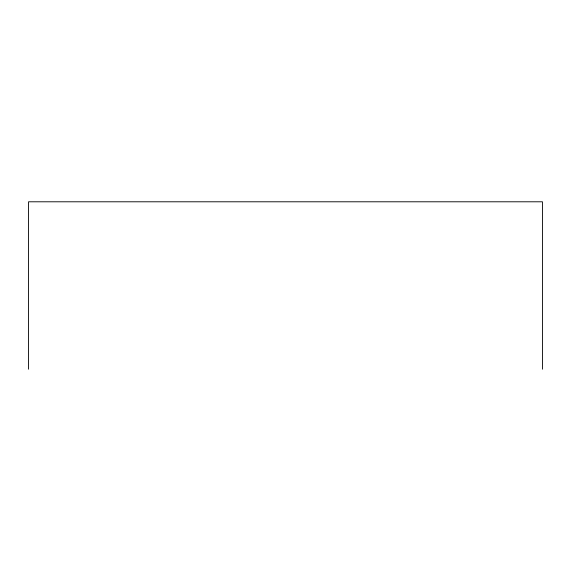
<?xml version="1.0" encoding="UTF-8"?>
<svg xmlns="http://www.w3.org/2000/svg" width="571" height="571" viewBox="0 0 571 571"><rect width="100%" height="100%" fill="white"/><g stroke="black" fill="none" stroke-linecap="round" stroke-linejoin="round"><path stroke-width="0.86" d="M542.45 369.209L542.45 201.791L28.55 201.791L28.55 369.209"/></g></svg>
